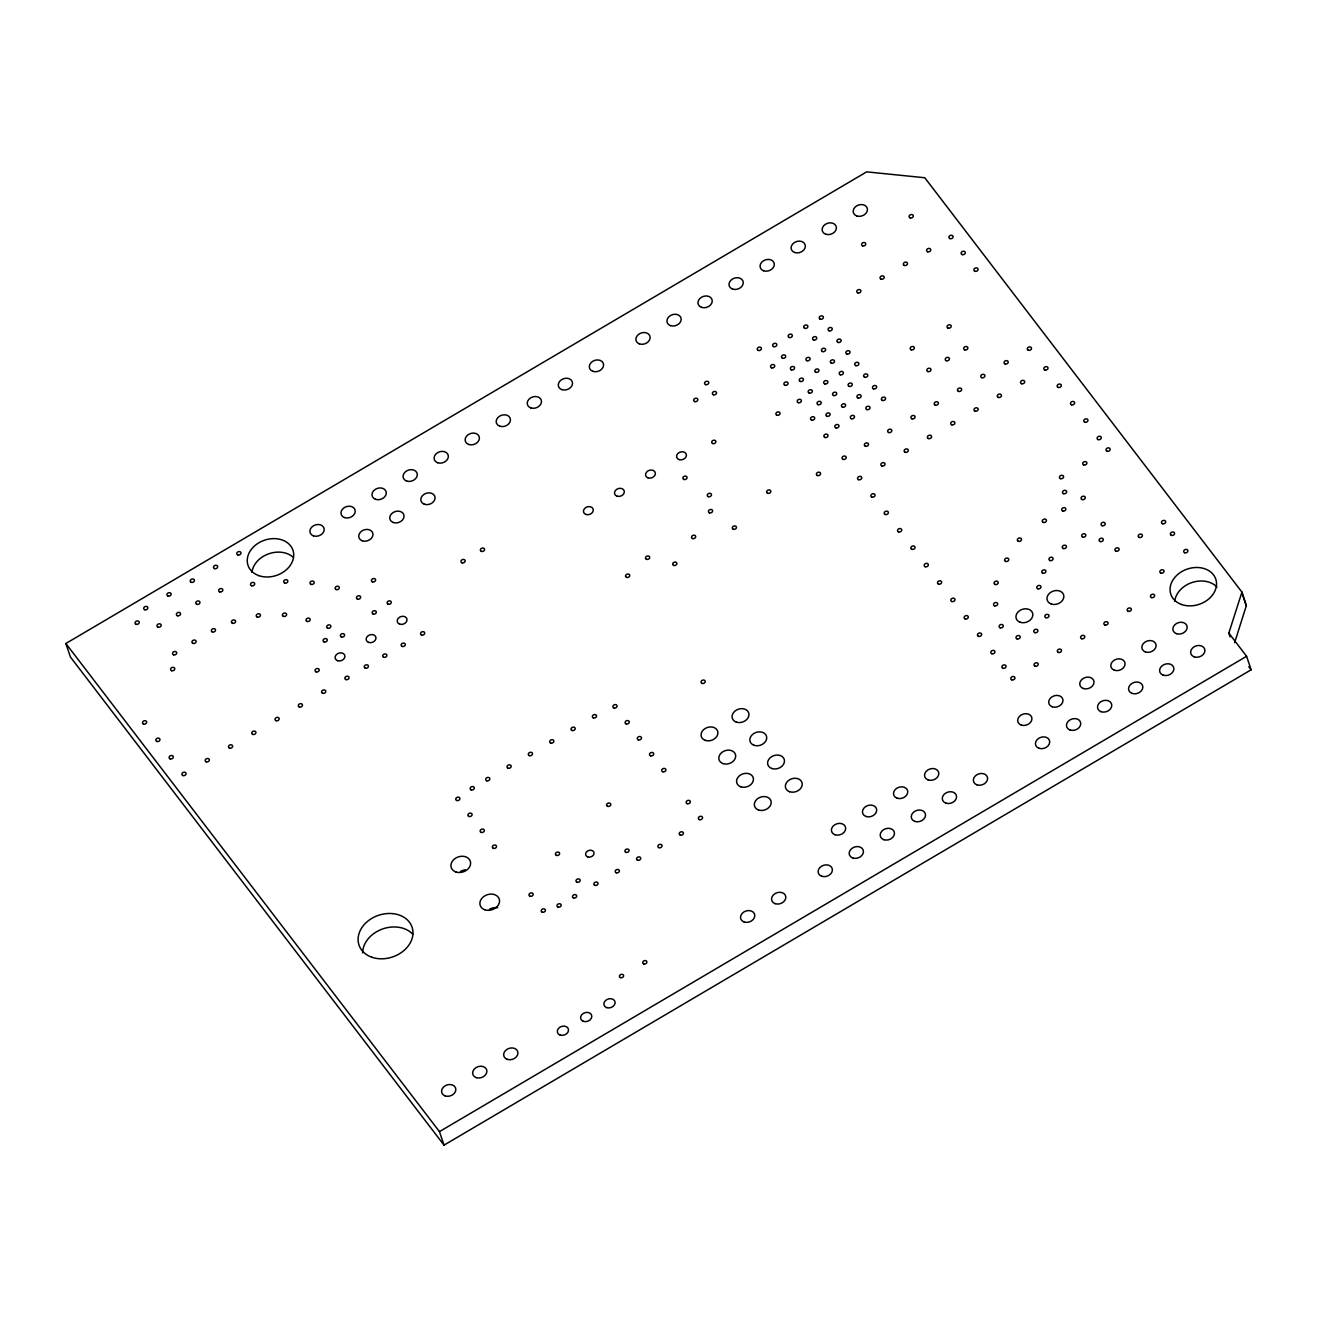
<?xml version="1.0" encoding="UTF-8"?>
<svg xmlns="http://www.w3.org/2000/svg" width="1317" height="1317" viewBox="0 0 1317 1317"><rect width="100%" height="100%" fill="white"/><g stroke="black" fill="none" stroke-linecap="round" stroke-linejoin="round"><path stroke-width="1.5" d="M1228.827 633.082L1241.931 592.123L924.781 177.746L866.668 171.869L65.85 643.503L70.41 656.985L444.027 1145.131L1251.15 669.793L1246.59 656.294L1228.827 633.082L1230.127 636.951M1234.622 642.696L1246.31 605.721L1241.75 592.238M1246.31 605.721L1241.931 592.123M444.027 1145.131L439.45 1131.632L1246.59 656.294M1248.779 666.698L1251.15 669.793M65.85 643.503L439.45 1131.632M1174.731 601.293A23.706 18.603 -18.7 0 1 1191.934 582.542A23.706 18.603 -18.7 0 1 1216.974 587.053M251.909 572.434A23.706 18.603 -18.7 0 1 268.141 554.013A23.706 18.603 -18.7 0 1 292.934 557.009M362.636 952.882A28.019 21.994 -18.7 0 1 381.963 929.193A28.019 21.994 -18.7 0 1 412.682 934.132M460.44 871.492A10.059 7.886 -18.7 0 1 465.378 869.829M489.397 909.306A10.059 7.886 -18.7 0 1 497.711 907.742M1181.596 604.503A23.706 18.603 -18.7 0 0 1216.529 583.925A23.706 18.603 -18.7 0 0 1181.761 571.594A23.706 18.603 -18.7 0 0 1181.596 604.503M258.79 575.628A23.706 18.603 -18.7 0 0 293.724 555.066A23.706 18.603 -18.7 0 0 258.939 542.736A23.706 18.603 -18.7 0 0 258.79 575.628M371.707 957.196A28.019 21.994 -18.7 0 0 412.978 932.897A28.019 21.994 -18.7 0 0 371.888 918.328A28.019 21.994 -18.7 0 0 371.707 957.196M862.602 245.867A2.157 1.696 -18.7 0 0 865.779 243.991A2.157 1.696 -18.7 0 0 862.619 242.871A2.157 1.696 -18.7 0 0 862.602 245.867M620.455 977.626A2.157 1.696 -18.7 0 0 623.632 975.765A2.157 1.696 -18.7 0 0 620.472 974.646A2.157 1.696 -18.7 0 0 620.455 977.626M556.465 855.408A2.157 1.696 -18.7 0 0 559.643 853.531A2.157 1.696 -18.7 0 0 556.482 852.412A2.157 1.696 -18.7 0 0 556.465 855.408M577.011 882.242A2.157 1.696 -18.7 0 0 580.171 880.365A2.157 1.696 -18.7 0 0 577.011 879.246A2.157 1.696 -18.7 0 0 577.011 882.242M948.059 328.098A2.157 1.696 -18.7 0 0 951.22 326.237A2.157 1.696 -18.7 0 0 948.059 325.118A2.157 1.696 -18.7 0 0 948.059 328.098M911.199 349.812A2.157 1.696 -18.7 0 0 914.36 347.935A2.157 1.696 -18.7 0 0 911.199 346.815A2.157 1.696 -18.7 0 0 911.199 349.812M927.843 371.559A2.157 1.696 -18.7 0 0 931.02 369.698A2.157 1.696 -18.7 0 0 927.859 368.579A2.157 1.696 -18.7 0 0 927.843 371.559M964.702 349.861A2.157 1.696 -18.7 0 0 967.88 347.984A2.157 1.696 -18.7 0 0 964.719 346.865A2.157 1.696 -18.7 0 0 964.702 349.861M946.264 360.71A2.157 1.696 -18.7 0 0 949.442 358.833A2.157 1.696 -18.7 0 0 946.281 357.714A2.157 1.696 -18.7 0 0 946.264 360.71M776.898 415.217A2.157 1.696 -18.7 0 0 780.076 413.357A2.157 1.696 -18.7 0 0 776.915 412.237A2.157 1.696 -18.7 0 0 776.898 415.217M705.599 384.613A2.157 1.696 -18.7 0 0 708.776 382.737A2.157 1.696 -18.7 0 0 705.616 381.617A2.157 1.696 -18.7 0 0 705.599 384.613M873.5 388.828A2.157 1.696 -18.7 0 0 876.678 386.968A2.157 1.696 -18.7 0 0 873.517 385.848A2.157 1.696 -18.7 0 0 873.5 388.828M864.627 377.238A2.157 1.696 -18.7 0 0 867.804 375.361A2.157 1.696 -18.7 0 0 864.643 374.242A2.157 1.696 -18.7 0 0 864.627 377.238M855.754 365.632A2.157 1.696 -18.7 0 0 858.914 363.755A2.157 1.696 -18.7 0 0 855.754 362.636A2.157 1.696 -18.7 0 0 855.754 365.632M846.864 354.026A2.157 1.696 -18.7 0 0 850.041 352.149A2.157 1.696 -18.7 0 0 846.88 351.03A2.157 1.696 -18.7 0 0 846.864 354.026M837.991 342.42A2.157 1.696 -18.7 0 0 841.151 340.56A2.157 1.696 -18.7 0 0 837.991 339.424A2.157 1.696 -18.7 0 0 837.991 342.42M829.101 330.814A2.157 1.696 -18.7 0 0 832.278 328.954A2.157 1.696 -18.7 0 0 829.117 327.834A2.157 1.696 -18.7 0 0 829.101 330.814M820.228 319.208A2.157 1.696 -18.7 0 0 823.405 317.348A2.157 1.696 -18.7 0 0 820.244 316.228A2.157 1.696 -18.7 0 0 820.228 319.208M882.39 400.434A2.157 1.696 -18.7 0 0 885.567 398.574A2.157 1.696 -18.7 0 0 882.406 397.454A2.157 1.696 -18.7 0 0 882.39 400.434M826.944 416.254A2.157 1.696 -18.7 0 0 830.122 414.394A2.157 1.696 -18.7 0 0 826.961 413.275A2.157 1.696 -18.7 0 0 826.944 416.254M818.055 404.648A2.157 1.696 -18.7 0 0 821.232 402.788A2.157 1.696 -18.7 0 0 818.071 401.669A2.157 1.696 -18.7 0 0 818.055 404.648M809.181 393.059A2.157 1.696 -18.7 0 0 812.359 391.182A2.157 1.696 -18.7 0 0 809.198 390.062A2.157 1.696 -18.7 0 0 809.181 393.059M800.292 381.453A2.157 1.696 -18.7 0 0 803.469 379.576A2.157 1.696 -18.7 0 0 800.308 378.456A2.157 1.696 -18.7 0 0 800.292 381.453M791.418 369.847A2.157 1.696 -18.7 0 0 794.595 367.97A2.157 1.696 -18.7 0 0 791.435 366.85A2.157 1.696 -18.7 0 0 791.418 369.847M782.545 358.24A2.157 1.696 -18.7 0 0 785.706 356.38A2.157 1.696 -18.7 0 0 782.545 355.244A2.157 1.696 -18.7 0 0 782.545 358.24M773.655 346.634A2.157 1.696 -18.7 0 0 776.832 344.774A2.157 1.696 -18.7 0 0 773.672 343.655A2.157 1.696 -18.7 0 0 773.655 346.634M835.818 427.86A2.157 1.696 -18.7 0 0 838.995 425.984A2.157 1.696 -18.7 0 0 835.834 424.864A2.157 1.696 -18.7 0 0 835.818 427.86M842.468 407.118A2.157 1.696 -18.7 0 0 845.646 405.241A2.157 1.696 -18.7 0 0 842.485 404.121A2.157 1.696 -18.7 0 0 842.468 407.118M833.579 395.512A2.157 1.696 -18.7 0 0 836.756 393.651A2.157 1.696 -18.7 0 0 833.595 392.515A2.157 1.696 -18.7 0 0 833.579 395.512M824.705 383.905A2.157 1.696 -18.7 0 0 827.883 382.045A2.157 1.696 -18.7 0 0 824.722 380.926A2.157 1.696 -18.7 0 0 824.705 383.905M815.816 372.299A2.157 1.696 -18.7 0 0 818.993 370.439A2.157 1.696 -18.7 0 0 815.832 369.32A2.157 1.696 -18.7 0 0 815.816 372.299M806.942 360.71A2.157 1.696 -18.7 0 0 810.12 358.833A2.157 1.696 -18.7 0 0 806.959 357.714A2.157 1.696 -18.7 0 0 806.942 360.71M789.179 337.498A2.157 1.696 -18.7 0 0 792.357 335.621A2.157 1.696 -18.7 0 0 789.196 334.502A2.157 1.696 -18.7 0 0 789.179 337.498M851.342 418.724A2.157 1.696 -18.7 0 0 854.519 416.847A2.157 1.696 -18.7 0 0 851.358 415.728A2.157 1.696 -18.7 0 0 851.342 418.724M857.993 397.981A2.157 1.696 -18.7 0 0 861.153 396.104A2.157 1.696 -18.7 0 0 857.993 394.985A2.157 1.696 -18.7 0 0 857.993 397.981M849.103 386.375A2.157 1.696 -18.7 0 0 852.28 384.498A2.157 1.696 -18.7 0 0 849.119 383.379A2.157 1.696 -18.7 0 0 849.103 386.375M840.23 374.769A2.157 1.696 -18.7 0 0 843.407 372.892A2.157 1.696 -18.7 0 0 840.246 371.773A2.157 1.696 -18.7 0 0 840.23 374.769M831.34 363.163A2.157 1.696 -18.7 0 0 834.517 361.302A2.157 1.696 -18.7 0 0 831.356 360.183A2.157 1.696 -18.7 0 0 831.34 363.163M822.466 351.557A2.157 1.696 -18.7 0 0 825.644 349.696A2.157 1.696 -18.7 0 0 822.483 348.577A2.157 1.696 -18.7 0 0 822.466 351.557M813.577 339.967A2.157 1.696 -18.7 0 0 816.754 338.09A2.157 1.696 -18.7 0 0 813.593 336.971A2.157 1.696 -18.7 0 0 813.577 339.967M804.703 328.361A2.157 1.696 -18.7 0 0 807.881 326.484A2.157 1.696 -18.7 0 0 804.72 325.365A2.157 1.696 -18.7 0 0 804.703 328.361M866.866 409.587A2.157 1.696 -18.7 0 0 870.043 407.71A2.157 1.696 -18.7 0 0 866.882 406.591A2.157 1.696 -18.7 0 0 866.866 409.587M1045.846 617.689A2.157 1.696 -18.7 0 0 1049.023 615.829A2.157 1.696 -18.7 0 0 1045.863 614.71A2.157 1.696 -18.7 0 0 1045.846 617.689M1037.796 588.781A2.157 1.696 -18.7 0 0 1040.973 586.905A2.157 1.696 -18.7 0 0 1037.812 585.785A2.157 1.696 -18.7 0 0 1037.796 588.781M1042.768 573.208A2.157 1.696 -18.7 0 0 1045.945 571.348A2.157 1.696 -18.7 0 0 1042.784 570.228A2.157 1.696 -18.7 0 0 1042.768 573.208M1049.978 560.548A2.157 1.696 -18.7 0 0 1053.139 558.688A2.157 1.696 -18.7 0 0 1049.978 557.568A2.157 1.696 -18.7 0 0 1049.978 560.548M1063.28 548.514A2.157 1.696 -18.7 0 0 1066.457 546.654A2.157 1.696 -18.7 0 0 1063.296 545.534A2.157 1.696 -18.7 0 0 1063.28 548.514M1082.673 537.089A2.157 1.696 -18.7 0 0 1085.85 535.229A2.157 1.696 -18.7 0 0 1082.689 534.109A2.157 1.696 -18.7 0 0 1082.673 537.089M1102.082 525.664A2.157 1.696 -18.7 0 0 1105.259 523.787A2.157 1.696 -18.7 0 0 1102.099 522.668A2.157 1.696 -18.7 0 0 1102.082 525.664M1082.097 499.555A2.157 1.696 -18.7 0 0 1085.274 497.678A2.157 1.696 -18.7 0 0 1082.113 496.558A2.157 1.696 -18.7 0 0 1082.097 499.555M1062.687 510.98A2.157 1.696 -18.7 0 0 1065.865 509.119A2.157 1.696 -18.7 0 0 1062.704 508A2.157 1.696 -18.7 0 0 1062.687 510.98M1043.294 522.405A2.157 1.696 -18.7 0 0 1046.472 520.528A2.157 1.696 -18.7 0 0 1043.311 519.408A2.157 1.696 -18.7 0 0 1043.294 522.405M1018.354 541.303A2.157 1.696 -18.7 0 0 1021.515 539.443A2.157 1.696 -18.7 0 0 1018.354 538.324A2.157 1.696 -18.7 0 0 1018.354 541.303M1005.612 561.437A2.157 1.696 -18.7 0 0 1008.789 559.56A2.157 1.696 -18.7 0 0 1005.628 558.441A2.157 1.696 -18.7 0 0 1005.612 561.437M995.076 584.468A2.157 1.696 -18.7 0 0 998.253 582.591A2.157 1.696 -18.7 0 0 995.092 581.472A2.157 1.696 -18.7 0 0 995.076 584.468M994.549 605.82A2.157 1.696 -18.7 0 0 997.726 603.96A2.157 1.696 -18.7 0 0 994.565 602.84A2.157 1.696 -18.7 0 0 994.549 605.82M1000.113 627.797A2.157 1.696 -18.7 0 0 1003.291 625.937A2.157 1.696 -18.7 0 0 1000.13 624.818A2.157 1.696 -18.7 0 0 1000.113 627.797M1017.02 638.877A2.157 1.696 -18.7 0 0 1020.198 637A2.157 1.696 -18.7 0 0 1017.037 635.881A2.157 1.696 -18.7 0 0 1017.02 638.877M1034.767 632.637A2.157 1.696 -18.7 0 0 1037.944 630.761A2.157 1.696 -18.7 0 0 1034.783 629.641A2.157 1.696 -18.7 0 0 1034.767 632.637M858.585 479.684A2.157 1.696 -18.7 0 0 861.762 477.808A2.157 1.696 -18.7 0 0 858.602 476.688A2.157 1.696 -18.7 0 0 858.585 479.684M951.714 424.831A2.157 1.696 -18.7 0 0 954.891 422.971A2.157 1.696 -18.7 0 0 951.73 421.852A2.157 1.696 -18.7 0 0 951.714 424.831M905.158 452.258A2.157 1.696 -18.7 0 0 908.335 450.381A2.157 1.696 -18.7 0 0 905.174 449.262A2.157 1.696 -18.7 0 0 905.158 452.258M881.863 465.971A2.157 1.696 -18.7 0 0 885.04 464.094A2.157 1.696 -18.7 0 0 881.88 462.975A2.157 1.696 -18.7 0 0 881.863 465.971M928.436 438.545A2.157 1.696 -18.7 0 0 931.613 436.684A2.157 1.696 -18.7 0 0 928.452 435.548A2.157 1.696 -18.7 0 0 928.436 438.545M871.903 497.085A2.157 1.696 -18.7 0 0 875.081 495.208A2.157 1.696 -18.7 0 0 871.92 494.089A2.157 1.696 -18.7 0 0 871.903 497.085M885.222 514.486A2.157 1.696 -18.7 0 0 888.399 512.626A2.157 1.696 -18.7 0 0 885.238 511.506A2.157 1.696 -18.7 0 0 885.222 514.486M898.556 531.903A2.157 1.696 -18.7 0 0 901.733 530.027A2.157 1.696 -18.7 0 0 898.556 528.907A2.157 1.696 -18.7 0 0 898.556 531.903M911.874 549.304A2.157 1.696 -18.7 0 0 915.052 547.428A2.157 1.696 -18.7 0 0 911.891 546.308A2.157 1.696 -18.7 0 0 911.874 549.304M974.992 411.118A2.157 1.696 -18.7 0 0 978.169 409.258A2.157 1.696 -18.7 0 0 975.008 408.138A2.157 1.696 -18.7 0 0 974.992 411.118M998.286 397.405A2.157 1.696 -18.7 0 0 1001.463 395.544A2.157 1.696 -18.7 0 0 998.302 394.425A2.157 1.696 -18.7 0 0 998.286 397.405M1021.564 383.708A2.157 1.696 -18.7 0 0 1024.741 381.831A2.157 1.696 -18.7 0 0 1021.58 380.712A2.157 1.696 -18.7 0 0 1021.564 383.708M1044.842 369.995A2.157 1.696 -18.7 0 0 1048.019 368.118A2.157 1.696 -18.7 0 0 1044.858 366.999A2.157 1.696 -18.7 0 0 1044.842 369.995M925.192 566.705A2.157 1.696 -18.7 0 0 928.37 564.828A2.157 1.696 -18.7 0 0 925.209 563.709A2.157 1.696 -18.7 0 0 925.192 566.705M938.511 584.106A2.157 1.696 -18.7 0 0 941.688 582.246A2.157 1.696 -18.7 0 0 938.527 581.126A2.157 1.696 -18.7 0 0 938.511 584.106M951.829 601.523A2.157 1.696 -18.7 0 0 955.006 599.647A2.157 1.696 -18.7 0 0 951.845 598.527A2.157 1.696 -18.7 0 0 951.829 601.523M965.163 618.924A2.157 1.696 -18.7 0 0 968.324 617.047A2.157 1.696 -18.7 0 0 965.163 615.928A2.157 1.696 -18.7 0 0 965.163 618.924M978.482 636.325A2.157 1.696 -18.7 0 0 981.659 634.448A2.157 1.696 -18.7 0 0 978.498 633.329A2.157 1.696 -18.7 0 0 978.482 636.325M991.8 653.726A2.157 1.696 -18.7 0 0 994.977 651.866A2.157 1.696 -18.7 0 0 991.816 650.746A2.157 1.696 -18.7 0 0 991.8 653.726M1002.896 668.246A2.157 1.696 -18.7 0 0 1006.073 666.369A2.157 1.696 -18.7 0 0 1002.912 665.25A2.157 1.696 -18.7 0 0 1002.896 668.246M1011.785 679.835A2.157 1.696 -18.7 0 0 1014.963 677.975A2.157 1.696 -18.7 0 0 1011.802 676.856A2.157 1.696 -18.7 0 0 1011.785 679.835M1035.063 666.139A2.157 1.696 -18.7 0 0 1038.24 664.262A2.157 1.696 -18.7 0 0 1035.08 663.142A2.157 1.696 -18.7 0 0 1035.063 666.139M1058.341 652.425A2.157 1.696 -18.7 0 0 1061.518 650.549A2.157 1.696 -18.7 0 0 1058.358 649.429A2.157 1.696 -18.7 0 0 1058.341 652.425M1081.636 638.712A2.157 1.696 -18.7 0 0 1084.813 636.835A2.157 1.696 -18.7 0 0 1081.652 635.716A2.157 1.696 -18.7 0 0 1081.636 638.712M1104.914 624.999A2.157 1.696 -18.7 0 0 1108.091 623.122A2.157 1.696 -18.7 0 0 1104.93 622.003A2.157 1.696 -18.7 0 0 1104.914 624.999M1128.192 611.286A2.157 1.696 -18.7 0 0 1131.369 609.409A2.157 1.696 -18.7 0 0 1128.208 608.289A2.157 1.696 -18.7 0 0 1128.192 611.286M1151.486 597.572A2.157 1.696 -18.7 0 0 1154.647 595.696A2.157 1.696 -18.7 0 0 1151.486 594.576A2.157 1.696 -18.7 0 0 1151.486 597.572M1160.886 573.093A2.157 1.696 -18.7 0 0 1164.063 571.216A2.157 1.696 -18.7 0 0 1160.903 570.096A2.157 1.696 -18.7 0 0 1160.886 573.093M1184.724 552.745A2.157 1.696 -18.7 0 0 1187.901 550.868A2.157 1.696 -18.7 0 0 1184.74 549.749A2.157 1.696 -18.7 0 0 1184.724 552.745M1171.406 535.344A2.157 1.696 -18.7 0 0 1174.583 533.467A2.157 1.696 -18.7 0 0 1171.422 532.348A2.157 1.696 -18.7 0 0 1171.406 535.344M1058.16 387.396A2.157 1.696 -18.7 0 0 1061.337 385.519A2.157 1.696 -18.7 0 0 1058.177 384.399A2.157 1.696 -18.7 0 0 1058.16 387.396M1071.495 404.796A2.157 1.696 -18.7 0 0 1074.672 402.936A2.157 1.696 -18.7 0 0 1071.511 401.8A2.157 1.696 -18.7 0 0 1071.495 404.796M1084.813 422.197A2.157 1.696 -18.7 0 0 1087.99 420.337A2.157 1.696 -18.7 0 0 1084.829 419.218A2.157 1.696 -18.7 0 0 1084.813 422.197M1098.131 439.615A2.157 1.696 -18.7 0 0 1101.308 437.738A2.157 1.696 -18.7 0 0 1098.148 436.618A2.157 1.696 -18.7 0 0 1098.131 439.615M1162.516 523.738A2.157 1.696 -18.7 0 0 1165.693 521.861A2.157 1.696 -18.7 0 0 1162.532 520.742A2.157 1.696 -18.7 0 0 1162.516 523.738M1139.238 537.451A2.157 1.696 -18.7 0 0 1142.415 535.575A2.157 1.696 -18.7 0 0 1139.254 534.455A2.157 1.696 -18.7 0 0 1139.238 537.451M1115.96 551.164A2.157 1.696 -18.7 0 0 1119.137 549.288A2.157 1.696 -18.7 0 0 1115.976 548.168A2.157 1.696 -18.7 0 0 1115.96 551.164M1100.139 541.534A2.157 1.696 -18.7 0 0 1103.317 539.657A2.157 1.696 -18.7 0 0 1100.156 538.538A2.157 1.696 -18.7 0 0 1100.139 541.534M1107.004 451.204A2.157 1.696 -18.7 0 0 1110.182 449.344A2.157 1.696 -18.7 0 0 1107.021 448.224A2.157 1.696 -18.7 0 0 1107.004 451.204M1083.726 464.917A2.157 1.696 -18.7 0 0 1086.904 463.057A2.157 1.696 -18.7 0 0 1083.743 461.938A2.157 1.696 -18.7 0 0 1083.726 464.917M1060.448 478.631A2.157 1.696 -18.7 0 0 1063.626 476.77A2.157 1.696 -18.7 0 0 1060.465 475.651A2.157 1.696 -18.7 0 0 1060.448 478.631M1063.51 493.661A2.157 1.696 -18.7 0 0 1066.688 491.801A2.157 1.696 -18.7 0 0 1063.527 490.681A2.157 1.696 -18.7 0 0 1063.51 493.661M643.75 963.929A2.157 1.696 -18.7 0 0 646.91 962.052A2.157 1.696 -18.7 0 0 643.75 960.933A2.157 1.696 -18.7 0 0 643.75 963.929M817.413 475.519A2.157 1.696 -18.7 0 0 820.59 473.659A2.157 1.696 -18.7 0 0 817.429 472.54A2.157 1.696 -18.7 0 0 817.413 475.519M733.306 529.269A2.157 1.696 -18.7 0 0 736.466 527.409A2.157 1.696 -18.7 0 0 733.306 526.29A2.157 1.696 -18.7 0 0 733.306 529.269M626.579 577.389A2.157 1.696 -18.7 0 0 629.756 575.513A2.157 1.696 -18.7 0 0 626.596 574.393A2.157 1.696 -18.7 0 0 626.579 577.389M646.532 559.33A2.157 1.696 -18.7 0 0 649.709 557.453A2.157 1.696 -18.7 0 0 646.548 556.334A2.157 1.696 -18.7 0 0 646.532 559.33M692.528 538.538A2.157 1.696 -18.7 0 0 695.705 536.678A2.157 1.696 -18.7 0 0 692.544 535.558A2.157 1.696 -18.7 0 0 692.528 538.538M910.129 217.881A2.157 1.696 -18.7 0 0 913.307 216.004A2.157 1.696 -18.7 0 0 910.146 214.885A2.157 1.696 -18.7 0 0 910.129 217.881M341.416 636.967A2.157 1.696 -18.7 0 0 344.593 635.09A2.157 1.696 -18.7 0 0 341.432 633.971A2.157 1.696 -18.7 0 0 341.416 636.967M373.172 614.051A2.157 1.696 -18.7 0 0 376.333 612.191A2.157 1.696 -18.7 0 0 373.172 611.072A2.157 1.696 -18.7 0 0 373.172 614.051M357.483 599.103A2.157 1.696 -18.7 0 0 360.66 597.227A2.157 1.696 -18.7 0 0 357.5 596.107A2.157 1.696 -18.7 0 0 357.483 599.103M336.131 589.572A2.157 1.696 -18.7 0 0 339.309 587.711A2.157 1.696 -18.7 0 0 336.148 586.592A2.157 1.696 -18.7 0 0 336.131 589.572M311.026 584.369A2.157 1.696 -18.7 0 0 314.203 582.509A2.157 1.696 -18.7 0 0 311.042 581.39A2.157 1.696 -18.7 0 0 311.026 584.369M284.686 583.052A2.157 1.696 -18.7 0 0 287.863 581.192A2.157 1.696 -18.7 0 0 284.702 580.073A2.157 1.696 -18.7 0 0 284.686 583.052M251.563 585.736A2.157 1.696 -18.7 0 0 254.724 583.859A2.157 1.696 -18.7 0 0 251.563 582.74A2.157 1.696 -18.7 0 0 251.563 585.736M219.659 591.876A2.157 1.696 -18.7 0 0 222.836 590.016A2.157 1.696 -18.7 0 0 219.676 588.897A2.157 1.696 -18.7 0 0 219.659 591.876M196.793 604.305A2.157 1.696 -18.7 0 0 199.97 602.429A2.157 1.696 -18.7 0 0 196.809 601.309A2.157 1.696 -18.7 0 0 196.793 604.305M177.4 615.73A2.157 1.696 -18.7 0 0 180.577 613.854A2.157 1.696 -18.7 0 0 177.416 612.734A2.157 1.696 -18.7 0 0 177.4 615.73M158.007 627.155A2.157 1.696 -18.7 0 0 161.184 625.279A2.157 1.696 -18.7 0 0 158.024 624.159A2.157 1.696 -18.7 0 0 158.007 627.155M136.079 624.274A2.157 1.696 -18.7 0 0 139.256 622.398A2.157 1.696 -18.7 0 0 136.095 621.278A2.157 1.696 -18.7 0 0 136.079 624.274M327.703 628.209A2.157 1.696 -18.7 0 0 330.88 626.349A2.157 1.696 -18.7 0 0 327.719 625.213A2.157 1.696 -18.7 0 0 327.703 628.209M307.026 621.443A2.157 1.696 -18.7 0 0 310.203 619.583A2.157 1.696 -18.7 0 0 307.042 618.447A2.157 1.696 -18.7 0 0 307.026 621.443M283.451 616.389A2.157 1.696 -18.7 0 0 286.629 614.512A2.157 1.696 -18.7 0 0 283.468 613.393A2.157 1.696 -18.7 0 0 283.451 616.389M257.259 617.097A2.157 1.696 -18.7 0 0 260.437 615.22A2.157 1.696 -18.7 0 0 257.276 614.101A2.157 1.696 -18.7 0 0 257.259 617.097M232.45 623.287A2.157 1.696 -18.7 0 0 235.611 621.41A2.157 1.696 -18.7 0 0 232.45 620.291A2.157 1.696 -18.7 0 0 232.45 623.287M212.35 631.962A2.157 1.696 -18.7 0 0 215.527 630.102A2.157 1.696 -18.7 0 0 212.366 628.983A2.157 1.696 -18.7 0 0 212.35 631.962M192.957 643.387A2.157 1.696 -18.7 0 0 196.134 641.511A2.157 1.696 -18.7 0 0 192.973 640.391A2.157 1.696 -18.7 0 0 192.957 643.387M173.548 654.812A2.157 1.696 -18.7 0 0 176.725 652.952A2.157 1.696 -18.7 0 0 173.564 651.833A2.157 1.696 -18.7 0 0 173.548 654.812M171.605 670.682A2.157 1.696 -18.7 0 0 174.782 668.822A2.157 1.696 -18.7 0 0 171.622 667.686A2.157 1.696 -18.7 0 0 171.605 670.682M383.724 657.282A2.157 1.696 -18.7 0 0 386.902 655.422A2.157 1.696 -18.7 0 0 383.741 654.302A2.157 1.696 -18.7 0 0 383.724 657.282M421.555 635.008A2.157 1.696 -18.7 0 0 424.733 633.131A2.157 1.696 -18.7 0 0 421.572 632.012A2.157 1.696 -18.7 0 0 421.555 635.008M345.894 679.572A2.157 1.696 -18.7 0 0 349.071 677.695A2.157 1.696 -18.7 0 0 345.91 676.576A2.157 1.696 -18.7 0 0 345.894 679.572M388.136 604.19A2.157 1.696 -18.7 0 0 391.314 602.33A2.157 1.696 -18.7 0 0 388.153 601.211A2.157 1.696 -18.7 0 0 388.136 604.19M324.097 641.906A2.157 1.696 -18.7 0 0 327.274 640.029A2.157 1.696 -18.7 0 0 324.114 638.91A2.157 1.696 -18.7 0 0 324.097 641.906M316.08 671.868A2.157 1.696 -18.7 0 0 319.257 670.007A2.157 1.696 -18.7 0 0 316.096 668.888A2.157 1.696 -18.7 0 0 316.08 671.868M949.936 238.607A2.157 1.696 -18.7 0 0 953.113 236.747A2.157 1.696 -18.7 0 0 949.952 235.628A2.157 1.696 -18.7 0 0 949.936 238.607M843.045 459.386A2.157 1.696 -18.7 0 0 846.222 457.509A2.157 1.696 -18.7 0 0 843.061 456.39A2.157 1.696 -18.7 0 0 843.045 459.386M182.915 775.548A2.157 1.696 -18.7 0 0 186.092 773.672A2.157 1.696 -18.7 0 0 182.931 772.552A2.157 1.696 -18.7 0 0 182.915 775.548M935.218 405.109A2.157 1.696 -18.7 0 0 938.395 403.232A2.157 1.696 -18.7 0 0 935.235 402.113A2.157 1.696 -18.7 0 0 935.218 405.109M888.646 432.519A2.157 1.696 -18.7 0 0 891.823 430.659A2.157 1.696 -18.7 0 0 888.662 429.54A2.157 1.696 -18.7 0 0 888.646 432.519M865.368 446.233A2.157 1.696 -18.7 0 0 868.545 444.372A2.157 1.696 -18.7 0 0 865.384 443.253A2.157 1.696 -18.7 0 0 865.368 446.233M911.924 418.806A2.157 1.696 -18.7 0 0 915.101 416.946A2.157 1.696 -18.7 0 0 911.94 415.826A2.157 1.696 -18.7 0 0 911.924 418.806M958.496 391.396A2.157 1.696 -18.7 0 0 961.673 389.519A2.157 1.696 -18.7 0 0 958.513 388.4A2.157 1.696 -18.7 0 0 958.496 391.396M981.774 377.683A2.157 1.696 -18.7 0 0 984.951 375.806A2.157 1.696 -18.7 0 0 981.791 374.686A2.157 1.696 -18.7 0 0 981.774 377.683M1005.069 363.969A2.157 1.696 -18.7 0 0 1008.229 362.093A2.157 1.696 -18.7 0 0 1005.069 360.973A2.157 1.696 -18.7 0 0 1005.069 363.969M1028.347 350.256A2.157 1.696 -18.7 0 0 1031.524 348.379A2.157 1.696 -18.7 0 0 1028.363 347.26A2.157 1.696 -18.7 0 0 1028.347 350.256M758.263 350.437A2.157 1.696 -18.7 0 0 761.44 348.577A2.157 1.696 -18.7 0 0 758.279 347.441A2.157 1.696 -18.7 0 0 758.263 350.437M771.597 367.838A2.157 1.696 -18.7 0 0 774.758 365.978A2.157 1.696 -18.7 0 0 771.597 364.858A2.157 1.696 -18.7 0 0 771.597 367.838M784.916 385.255A2.157 1.696 -18.7 0 0 788.093 383.379A2.157 1.696 -18.7 0 0 784.932 382.259A2.157 1.696 -18.7 0 0 784.916 385.255M798.234 402.656A2.157 1.696 -18.7 0 0 801.411 400.78A2.157 1.696 -18.7 0 0 798.25 399.66A2.157 1.696 -18.7 0 0 798.234 402.656M811.552 420.057A2.157 1.696 -18.7 0 0 814.729 418.197A2.157 1.696 -18.7 0 0 811.568 417.061A2.157 1.696 -18.7 0 0 811.552 420.057M824.87 437.458A2.157 1.696 -18.7 0 0 828.047 435.598A2.157 1.696 -18.7 0 0 824.886 434.478A2.157 1.696 -18.7 0 0 824.87 437.458M857.762 292.884A2.157 1.696 -18.7 0 0 860.939 291.024A2.157 1.696 -18.7 0 0 857.779 289.905A2.157 1.696 -18.7 0 0 857.762 292.884M881.057 279.171A2.157 1.696 -18.7 0 0 884.234 277.311A2.157 1.696 -18.7 0 0 881.073 276.191A2.157 1.696 -18.7 0 0 881.057 279.171M904.335 265.458A2.157 1.696 -18.7 0 0 907.512 263.598A2.157 1.696 -18.7 0 0 904.351 262.478A2.157 1.696 -18.7 0 0 904.335 265.458M927.612 251.761A2.157 1.696 -18.7 0 0 930.79 249.884A2.157 1.696 -18.7 0 0 927.629 248.765A2.157 1.696 -18.7 0 0 927.612 251.761M962.151 254.576A2.157 1.696 -18.7 0 0 965.328 252.699A2.157 1.696 -18.7 0 0 962.167 251.58A2.157 1.696 -18.7 0 0 962.151 254.576M974.909 271.253A2.157 1.696 -18.7 0 0 978.087 269.376A2.157 1.696 -18.7 0 0 974.926 268.256A2.157 1.696 -18.7 0 0 974.909 271.253M365.286 668.147A2.157 1.696 -18.7 0 0 368.464 666.27A2.157 1.696 -18.7 0 0 365.303 665.151A2.157 1.696 -18.7 0 0 365.286 668.147M402.162 646.433A2.157 1.696 -18.7 0 0 405.34 644.556A2.157 1.696 -18.7 0 0 402.179 643.437A2.157 1.696 -18.7 0 0 402.162 646.433M252.765 734.409A2.157 1.696 -18.7 0 0 255.942 732.548A2.157 1.696 -18.7 0 0 252.782 731.429A2.157 1.696 -18.7 0 0 252.765 734.409M206.193 761.835A2.157 1.696 -18.7 0 0 209.37 759.975A2.157 1.696 -18.7 0 0 206.209 758.855A2.157 1.696 -18.7 0 0 206.193 761.835M229.487 748.122A2.157 1.696 -18.7 0 0 232.648 746.262A2.157 1.696 -18.7 0 0 229.487 745.142A2.157 1.696 -18.7 0 0 229.487 748.122M276.043 720.695A2.157 1.696 -18.7 0 0 279.22 718.835A2.157 1.696 -18.7 0 0 276.06 717.716A2.157 1.696 -18.7 0 0 276.043 720.695M299.321 706.999A2.157 1.696 -18.7 0 0 302.498 705.122A2.157 1.696 -18.7 0 0 299.338 704.002A2.157 1.696 -18.7 0 0 299.321 706.999M322.616 693.285A2.157 1.696 -18.7 0 0 325.793 691.409A2.157 1.696 -18.7 0 0 322.632 690.289A2.157 1.696 -18.7 0 0 322.616 693.285M143.504 724.054A2.157 1.696 -18.7 0 0 146.681 722.193A2.157 1.696 -18.7 0 0 143.52 721.074A2.157 1.696 -18.7 0 0 143.504 724.054M156.822 741.455A2.157 1.696 -18.7 0 0 159.999 739.594A2.157 1.696 -18.7 0 0 156.838 738.475A2.157 1.696 -18.7 0 0 156.822 741.455M170.14 758.872A2.157 1.696 -18.7 0 0 173.317 756.995A2.157 1.696 -18.7 0 0 170.156 755.876A2.157 1.696 -18.7 0 0 170.14 758.872M191.245 582.328A2.157 1.696 -18.7 0 0 194.422 580.451A2.157 1.696 -18.7 0 0 191.261 579.332A2.157 1.696 -18.7 0 0 191.245 582.328M144.689 609.738A2.157 1.696 -18.7 0 0 147.866 607.878A2.157 1.696 -18.7 0 0 144.705 606.758A2.157 1.696 -18.7 0 0 144.689 609.738M167.967 596.025A2.157 1.696 -18.7 0 0 171.144 594.165A2.157 1.696 -18.7 0 0 167.983 593.045A2.157 1.696 -18.7 0 0 167.967 596.025M214.539 568.615A2.157 1.696 -18.7 0 0 217.7 566.738A2.157 1.696 -18.7 0 0 214.539 565.619A2.157 1.696 -18.7 0 0 214.539 568.615M237.801 554.901A2.157 1.696 -18.7 0 0 240.978 553.041A2.157 1.696 -18.7 0 0 237.817 551.922A2.157 1.696 -18.7 0 0 237.801 554.901M372.448 581.867A2.157 1.696 -18.7 0 0 375.625 580.007A2.157 1.696 -18.7 0 0 372.464 578.887A2.157 1.696 -18.7 0 0 372.448 581.867M702.06 683.391A2.157 1.696 -18.7 0 0 705.237 681.515A2.157 1.696 -18.7 0 0 702.076 680.395A2.157 1.696 -18.7 0 0 702.06 683.391M587.711 856.923A4.313 3.375 -18.7 0 0 594.049 853.186A4.313 3.375 -18.7 0 0 587.728 850.947A4.313 3.375 -18.7 0 0 587.711 856.923M468.951 816.458A2.157 1.696 -18.7 0 0 472.128 814.581A2.157 1.696 -18.7 0 0 468.967 813.462A2.157 1.696 -18.7 0 0 468.951 816.458M481.166 832.41A2.157 1.696 -18.7 0 0 484.343 830.55A2.157 1.696 -18.7 0 0 481.182 829.414A2.157 1.696 -18.7 0 0 481.166 832.41M493.381 848.362A2.157 1.696 -18.7 0 0 496.558 846.502A2.157 1.696 -18.7 0 0 493.398 845.366A2.157 1.696 -18.7 0 0 493.381 848.362M530.01 896.235A2.157 1.696 -18.7 0 0 533.187 894.358A2.157 1.696 -18.7 0 0 530.027 893.239A2.157 1.696 -18.7 0 0 530.01 896.235M456.752 800.506A2.157 1.696 -18.7 0 0 459.929 798.629A2.157 1.696 -18.7 0 0 456.769 797.509A2.157 1.696 -18.7 0 0 456.752 800.506M542.225 912.187A2.157 1.696 -18.7 0 0 545.403 910.31A2.157 1.696 -18.7 0 0 542.242 909.191A2.157 1.696 -18.7 0 0 542.225 912.187M626.118 723.889A2.157 1.696 -18.7 0 0 629.296 722.029A2.157 1.696 -18.7 0 0 626.135 720.909A2.157 1.696 -18.7 0 0 626.118 723.889M638.333 739.858A2.157 1.696 -18.7 0 0 641.511 737.981A2.157 1.696 -18.7 0 0 638.35 736.861A2.157 1.696 -18.7 0 0 638.333 739.858M650.549 755.81A2.157 1.696 -18.7 0 0 653.726 753.933A2.157 1.696 -18.7 0 0 650.549 752.814A2.157 1.696 -18.7 0 0 650.549 755.81M662.747 771.762A2.157 1.696 -18.7 0 0 665.925 769.885A2.157 1.696 -18.7 0 0 662.764 768.766A2.157 1.696 -18.7 0 0 662.747 771.762M687.178 803.683A2.157 1.696 -18.7 0 0 690.355 801.806A2.157 1.696 -18.7 0 0 687.194 800.687A2.157 1.696 -18.7 0 0 687.178 803.683M613.903 707.937A2.157 1.696 -18.7 0 0 617.08 706.077A2.157 1.696 -18.7 0 0 613.92 704.957A2.157 1.696 -18.7 0 0 613.903 707.937M699.393 819.635A2.157 1.696 -18.7 0 0 702.57 817.758A2.157 1.696 -18.7 0 0 699.393 816.639A2.157 1.696 -18.7 0 0 699.393 819.635M680.247 835.093A2.157 1.696 -18.7 0 0 683.424 833.233A2.157 1.696 -18.7 0 0 680.263 832.114A2.157 1.696 -18.7 0 0 680.247 835.093M658.912 847.671A2.157 1.696 -18.7 0 0 662.089 845.794A2.157 1.696 -18.7 0 0 658.928 844.674A2.157 1.696 -18.7 0 0 658.912 847.671M637.576 860.231A2.157 1.696 -18.7 0 0 640.753 858.355A2.157 1.696 -18.7 0 0 637.593 857.235A2.157 1.696 -18.7 0 0 637.576 860.231M616.241 872.792A2.157 1.696 -18.7 0 0 619.402 870.932A2.157 1.696 -18.7 0 0 616.241 869.813A2.157 1.696 -18.7 0 0 616.241 872.792M594.889 885.37A2.157 1.696 -18.7 0 0 598.05 883.509A2.157 1.696 -18.7 0 0 594.889 882.39A2.157 1.696 -18.7 0 0 594.889 885.37M573.537 897.947A2.157 1.696 -18.7 0 0 576.714 896.07A2.157 1.696 -18.7 0 0 573.553 894.951A2.157 1.696 -18.7 0 0 573.537 897.947M558.029 907.084A2.157 1.696 -18.7 0 0 561.19 905.207A2.157 1.696 -18.7 0 0 558.029 904.088A2.157 1.696 -18.7 0 0 558.029 907.084M593.391 717.913A2.157 1.696 -18.7 0 0 596.568 716.053A2.157 1.696 -18.7 0 0 593.407 714.933A2.157 1.696 -18.7 0 0 593.391 717.913M572.055 730.491A2.157 1.696 -18.7 0 0 575.216 728.614A2.157 1.696 -18.7 0 0 572.055 727.494A2.157 1.696 -18.7 0 0 572.055 730.491M550.704 743.051A2.157 1.696 -18.7 0 0 553.881 741.191A2.157 1.696 -18.7 0 0 550.72 740.072A2.157 1.696 -18.7 0 0 550.704 743.051M529.352 755.629A2.157 1.696 -18.7 0 0 532.529 753.752A2.157 1.696 -18.7 0 0 529.368 752.633A2.157 1.696 -18.7 0 0 529.352 755.629M508.016 768.19A2.157 1.696 -18.7 0 0 511.194 766.329A2.157 1.696 -18.7 0 0 508.033 765.21A2.157 1.696 -18.7 0 0 508.016 768.19M486.681 780.767A2.157 1.696 -18.7 0 0 489.858 778.89A2.157 1.696 -18.7 0 0 486.697 777.771A2.157 1.696 -18.7 0 0 486.681 780.767M471.157 789.904A2.157 1.696 -18.7 0 0 474.334 788.027A2.157 1.696 -18.7 0 0 471.173 786.908A2.157 1.696 -18.7 0 0 471.157 789.904M462.004 562.803A2.157 1.696 -18.7 0 0 465.181 560.927A2.157 1.696 -18.7 0 0 462.02 559.807A2.157 1.696 -18.7 0 0 462.004 562.803M481.396 551.379A2.157 1.696 -18.7 0 0 484.574 549.502A2.157 1.696 -18.7 0 0 481.413 548.382A2.157 1.696 -18.7 0 0 481.396 551.379M694.668 401.57A2.157 1.696 -18.7 0 0 697.845 399.709A2.157 1.696 -18.7 0 0 694.685 398.574A2.157 1.696 -18.7 0 0 694.668 401.57M709.435 512.807A2.157 1.696 -18.7 0 0 712.612 510.947A2.157 1.696 -18.7 0 0 709.451 509.827A2.157 1.696 -18.7 0 0 709.435 512.807M713.37 394.754A2.157 1.696 -18.7 0 0 716.547 392.894A2.157 1.696 -18.7 0 0 713.386 391.775A2.157 1.696 -18.7 0 0 713.37 394.754M767.646 493.266A2.157 1.696 -18.7 0 0 770.824 491.389A2.157 1.696 -18.7 0 0 767.663 490.27A2.157 1.696 -18.7 0 0 767.646 493.266M712.727 443.549A2.157 1.696 -18.7 0 0 715.905 441.672A2.157 1.696 -18.7 0 0 712.744 440.553A2.157 1.696 -18.7 0 0 712.727 443.549M683.902 479.454A2.157 1.696 -18.7 0 0 687.079 477.577A2.157 1.696 -18.7 0 0 683.918 476.458A2.157 1.696 -18.7 0 0 683.902 479.454M708.316 496.641A2.157 1.696 -18.7 0 0 711.493 494.764A2.157 1.696 -18.7 0 0 708.332 493.645A2.157 1.696 -18.7 0 0 708.316 496.641M673.695 565.421A2.157 1.696 -18.7 0 0 676.872 563.561A2.157 1.696 -18.7 0 0 673.711 562.441A2.157 1.696 -18.7 0 0 673.695 565.421M625.921 852.362A2.157 1.696 -18.7 0 0 629.098 850.502A2.157 1.696 -18.7 0 0 625.937 849.383A2.157 1.696 -18.7 0 0 625.921 852.362M607.598 806.35A2.157 1.696 -18.7 0 0 610.775 804.489A2.157 1.696 -18.7 0 0 607.614 803.354A2.157 1.696 -18.7 0 0 607.598 806.35M1021.202 725.058A7.293 5.729 -18.7 0 0 1031.952 718.736A7.293 5.729 -18.7 0 0 1021.251 714.933A7.293 5.729 -18.7 0 0 1021.202 725.058M1052.234 706.785A7.293 5.729 -18.7 0 0 1063 700.446A7.293 5.729 -18.7 0 0 1052.283 696.66A7.293 5.729 -18.7 0 0 1052.234 706.785M1083.282 688.495A7.293 5.729 -18.7 0 0 1094.032 682.173A7.293 5.729 -18.7 0 0 1083.331 678.37A7.293 5.729 -18.7 0 0 1083.282 688.495M1114.33 670.221A7.293 5.729 -18.7 0 0 1125.08 663.883A7.293 5.729 -18.7 0 0 1114.38 660.08A7.293 5.729 -18.7 0 0 1114.33 670.221M1145.378 651.931A7.293 5.729 -18.7 0 0 1156.128 645.593A7.293 5.729 -18.7 0 0 1145.428 641.807A7.293 5.729 -18.7 0 0 1145.378 651.931M1176.41 633.658A7.293 5.729 -18.7 0 0 1187.177 627.32A7.293 5.729 -18.7 0 0 1176.46 623.517A7.293 5.729 -18.7 0 0 1176.41 633.658M834.945 834.748A7.293 5.729 -18.7 0 0 845.695 828.426A7.293 5.729 -18.7 0 0 834.978 824.623A7.293 5.729 -18.7 0 0 834.945 834.748M865.977 816.474A7.293 5.729 -18.7 0 0 876.727 810.136A7.293 5.729 -18.7 0 0 866.026 806.35A7.293 5.729 -18.7 0 0 865.977 816.474M897.025 798.184A7.293 5.729 -18.7 0 0 907.775 791.863A7.293 5.729 -18.7 0 0 897.075 788.06A7.293 5.729 -18.7 0 0 897.025 798.184M928.073 779.911A7.293 5.729 -18.7 0 0 938.823 773.573A7.293 5.729 -18.7 0 0 928.123 769.787A7.293 5.729 -18.7 0 0 928.073 779.911M445.113 1095.892A7.293 5.729 -18.7 0 0 455.863 1089.554A7.293 5.729 -18.7 0 0 445.162 1085.768A7.293 5.729 -18.7 0 0 445.113 1095.892M476.161 1077.602A7.293 5.729 -18.7 0 0 486.911 1071.281A7.293 5.729 -18.7 0 0 476.211 1067.478A7.293 5.729 -18.7 0 0 476.161 1077.602M507.193 1059.329A7.293 5.729 -18.7 0 0 517.96 1052.991A7.293 5.729 -18.7 0 0 507.243 1049.188A7.293 5.729 -18.7 0 0 507.193 1059.329M362.257 540.793A7.293 5.729 -18.7 0 0 373.007 534.455A7.293 5.729 -18.7 0 0 362.307 530.669A7.293 5.729 -18.7 0 0 362.257 540.793M393.289 522.52A7.293 5.729 -18.7 0 0 404.056 516.182A7.293 5.729 -18.7 0 0 393.339 512.379A7.293 5.729 -18.7 0 0 393.289 522.52M424.337 504.23A7.293 5.729 -18.7 0 0 435.087 497.892A7.293 5.729 -18.7 0 0 424.387 494.105A7.293 5.729 -18.7 0 0 424.337 504.23M744.039 921.949A7.293 5.729 -18.7 0 0 754.806 915.611A7.293 5.729 -18.7 0 0 744.089 911.825A7.293 5.729 -18.7 0 0 744.039 921.949M775.087 903.66A7.293 5.729 -18.7 0 0 785.837 897.338A7.293 5.729 -18.7 0 0 775.137 893.535A7.293 5.729 -18.7 0 0 775.087 903.66M583.365 1021.333A5.745 4.511 -18.7 0 0 591.827 1016.345A5.745 4.511 -18.7 0 0 583.398 1013.366A5.745 4.511 -18.7 0 0 583.365 1021.333M606.643 1007.62A5.745 4.511 -18.7 0 0 615.121 1002.632A5.745 4.511 -18.7 0 0 606.693 999.652A5.745 4.511 -18.7 0 0 606.643 1007.62M560.087 1035.047A5.745 4.511 -18.7 0 0 568.549 1030.059A5.745 4.511 -18.7 0 0 560.12 1027.079A5.745 4.511 -18.7 0 0 560.087 1035.047M740.747 786.792A8.626 6.766 -18.7 0 0 753.456 779.302A8.626 6.766 -18.7 0 0 740.796 774.824A8.626 6.766 -18.7 0 0 740.747 786.792M722.984 763.58A8.626 6.766 -18.7 0 0 735.693 756.106A8.626 6.766 -18.7 0 0 723.049 751.612A8.626 6.766 -18.7 0 0 722.984 763.58M789.558 791.715A8.626 6.766 -18.7 0 0 802.251 784.224A8.626 6.766 -18.7 0 0 789.607 779.746A8.626 6.766 -18.7 0 0 789.558 791.715M771.795 768.502A8.626 6.766 -18.7 0 0 784.488 761.028A8.626 6.766 -18.7 0 0 771.844 756.534A8.626 6.766 -18.7 0 0 771.795 768.502M754.032 745.29A8.626 6.766 -18.7 0 0 766.724 737.816A8.626 6.766 -18.7 0 0 754.081 733.339A8.626 6.766 -18.7 0 0 754.032 745.29M736.269 722.095A8.626 6.766 -18.7 0 0 748.961 714.604A8.626 6.766 -18.7 0 0 736.318 710.126A8.626 6.766 -18.7 0 0 736.269 722.095M1020.132 622.25A8.626 6.766 -18.7 0 0 1032.841 614.776A8.626 6.766 -18.7 0 0 1020.198 610.281A8.626 6.766 -18.7 0 0 1020.132 622.25M1051.164 603.976A8.626 6.766 -18.7 0 0 1063.873 596.486A8.626 6.766 -18.7 0 0 1051.229 592.008A8.626 6.766 -18.7 0 0 1051.164 603.976M705.221 740.368A8.626 6.766 -18.7 0 0 717.93 732.894A8.626 6.766 -18.7 0 0 705.286 728.416A8.626 6.766 -18.7 0 0 705.221 740.368M758.51 809.988A8.626 6.766 -18.7 0 0 771.202 802.514A8.626 6.766 -18.7 0 0 758.559 798.036A8.626 6.766 -18.7 0 0 758.51 809.988M647.964 477.857A5.021 3.951 -18.7 0 0 655.372 473.494A5.021 3.951 -18.7 0 0 647.997 470.893A5.021 3.951 -18.7 0 0 647.964 477.857M585.884 514.437A5.021 3.951 -18.7 0 0 593.292 510.058A5.021 3.951 -18.7 0 0 585.917 507.457A5.021 3.951 -18.7 0 0 585.884 514.437M399.627 624.126A5.021 3.951 -18.7 0 0 407.035 619.764A5.021 3.951 -18.7 0 0 399.66 617.146A5.021 3.951 -18.7 0 0 399.627 624.126M337.531 660.69A5.021 3.951 -18.7 0 0 344.939 656.327A5.021 3.951 -18.7 0 0 337.564 653.709A5.021 3.951 -18.7 0 0 337.531 660.69M368.579 642.4A5.021 3.951 -18.7 0 0 375.987 638.037A5.021 3.951 -18.7 0 0 368.612 635.42A5.021 3.951 -18.7 0 0 368.579 642.4M679.012 459.584A5.021 3.951 -18.7 0 0 686.42 455.221A5.021 3.951 -18.7 0 0 679.045 452.604A5.021 3.951 -18.7 0 0 679.012 459.584M616.932 496.147A5.021 3.951 -18.7 0 0 624.34 491.784A5.021 3.951 -18.7 0 0 616.965 489.167A5.021 3.951 -18.7 0 0 616.932 496.147M313.446 535.871A7.293 5.729 -18.7 0 0 324.196 529.533A7.293 5.729 -18.7 0 0 313.495 525.746A7.293 5.729 -18.7 0 0 313.446 535.871M344.494 517.581A7.293 5.729 -18.7 0 0 355.244 511.259A7.293 5.729 -18.7 0 0 344.544 507.457A7.293 5.729 -18.7 0 0 344.494 517.581M455.814 871.953A10.059 7.886 -18.7 0 0 470.63 863.228A10.059 7.886 -18.7 0 0 455.88 857.993A10.059 7.886 -18.7 0 0 455.814 871.953M484.755 909.767A10.059 7.886 -18.7 0 0 499.571 901.042A10.059 7.886 -18.7 0 0 484.821 895.823A10.059 7.886 -18.7 0 0 484.755 909.767M852.692 857.96A7.293 5.729 -18.7 0 0 863.458 851.622A7.293 5.729 -18.7 0 0 852.741 847.835A7.293 5.729 -18.7 0 0 852.692 857.96M883.74 839.686A7.293 5.729 -18.7 0 0 894.49 833.348A7.293 5.729 -18.7 0 0 883.789 829.545A7.293 5.729 -18.7 0 0 883.74 839.686M1038.965 748.27A7.293 5.729 -18.7 0 0 1049.715 741.932A7.293 5.729 -18.7 0 0 1039.014 738.146A7.293 5.729 -18.7 0 0 1038.965 748.27M1069.997 729.98A7.293 5.729 -18.7 0 0 1080.763 723.659A7.293 5.729 -18.7 0 0 1070.046 719.856A7.293 5.729 -18.7 0 0 1069.997 729.98M1101.045 711.707A7.293 5.729 -18.7 0 0 1111.795 705.369A7.293 5.729 -18.7 0 0 1101.094 701.582A7.293 5.729 -18.7 0 0 1101.045 711.707M1132.093 693.417A7.293 5.729 -18.7 0 0 1142.843 687.095A7.293 5.729 -18.7 0 0 1132.143 683.293A7.293 5.729 -18.7 0 0 1132.093 693.417M1163.125 675.144A7.293 5.729 -18.7 0 0 1173.891 668.806A7.293 5.729 -18.7 0 0 1163.174 665.019A7.293 5.729 -18.7 0 0 1163.125 675.144M1194.173 656.854A7.293 5.729 -18.7 0 0 1204.923 650.532A7.293 5.729 -18.7 0 0 1194.223 646.729A7.293 5.729 -18.7 0 0 1194.173 656.854M375.526 499.308A7.293 5.729 -18.7 0 0 386.293 492.97A7.293 5.729 -18.7 0 0 375.575 489.183A7.293 5.729 -18.7 0 0 375.526 499.308M794.628 252.502A7.293 5.729 -18.7 0 0 805.378 246.164A7.293 5.729 -18.7 0 0 794.661 242.377A7.293 5.729 -18.7 0 0 794.628 252.502M763.58 270.775A7.293 5.729 -18.7 0 0 774.33 264.454A7.293 5.729 -18.7 0 0 763.63 260.651A7.293 5.729 -18.7 0 0 763.58 270.775M732.532 289.065A7.293 5.729 -18.7 0 0 743.282 282.727A7.293 5.729 -18.7 0 0 732.581 278.941A7.293 5.729 -18.7 0 0 732.532 289.065M701.484 307.338A7.293 5.729 -18.7 0 0 712.25 301.017A7.293 5.729 -18.7 0 0 701.533 297.214A7.293 5.729 -18.7 0 0 701.484 307.338M670.452 325.628A7.293 5.729 -18.7 0 0 681.202 319.29A7.293 5.729 -18.7 0 0 670.501 315.504A7.293 5.729 -18.7 0 0 670.452 325.628M639.404 343.902A7.293 5.729 -18.7 0 0 650.154 337.58A7.293 5.729 -18.7 0 0 639.453 333.777A7.293 5.729 -18.7 0 0 639.404 343.902M592.831 371.328A7.293 5.729 -18.7 0 0 603.598 365.007A7.293 5.729 -18.7 0 0 592.88 361.204A7.293 5.729 -18.7 0 0 592.831 371.328M561.799 389.618A7.293 5.729 -18.7 0 0 572.549 383.28A7.293 5.729 -18.7 0 0 561.849 379.494A7.293 5.729 -18.7 0 0 561.799 389.618M530.751 407.891A7.293 5.729 -18.7 0 0 541.501 401.57A7.293 5.729 -18.7 0 0 530.8 397.767A7.293 5.729 -18.7 0 0 530.751 407.891M499.703 426.181A7.293 5.729 -18.7 0 0 510.469 419.843A7.293 5.729 -18.7 0 0 499.752 416.057A7.293 5.729 -18.7 0 0 499.703 426.181M468.671 444.455A7.293 5.729 -18.7 0 0 479.421 438.133A7.293 5.729 -18.7 0 0 468.72 434.33A7.293 5.729 -18.7 0 0 468.671 444.455M437.623 462.744A7.293 5.729 -18.7 0 0 448.373 456.406A7.293 5.729 -18.7 0 0 437.672 452.62A7.293 5.729 -18.7 0 0 437.623 462.744M914.788 821.396A7.293 5.729 -18.7 0 0 925.538 815.058A7.293 5.729 -18.7 0 0 914.838 811.272A7.293 5.729 -18.7 0 0 914.788 821.396M945.836 803.123A7.293 5.729 -18.7 0 0 956.586 796.785A7.293 5.729 -18.7 0 0 945.869 792.982A7.293 5.729 -18.7 0 0 945.836 803.123M406.574 481.018A7.293 5.729 -18.7 0 0 417.324 474.696A7.293 5.729 -18.7 0 0 406.624 470.893A7.293 5.729 -18.7 0 0 406.574 481.018M821.66 876.249A7.293 5.729 -18.7 0 0 832.41 869.911A7.293 5.729 -18.7 0 0 821.709 866.109A7.293 5.729 -18.7 0 0 821.66 876.249M856.708 215.939A7.293 5.729 -18.7 0 0 867.459 209.601A7.293 5.729 -18.7 0 0 856.758 205.814A7.293 5.729 -18.7 0 0 856.708 215.939M825.66 234.212A7.293 5.729 -18.7 0 0 836.41 227.89A7.293 5.729 -18.7 0 0 825.71 224.088A7.293 5.729 -18.7 0 0 825.66 234.212M976.868 784.833A7.293 5.729 -18.7 0 0 987.618 778.495A7.293 5.729 -18.7 0 0 976.918 774.709A7.293 5.729 -18.7 0 0 976.868 784.833"/></g></svg>
